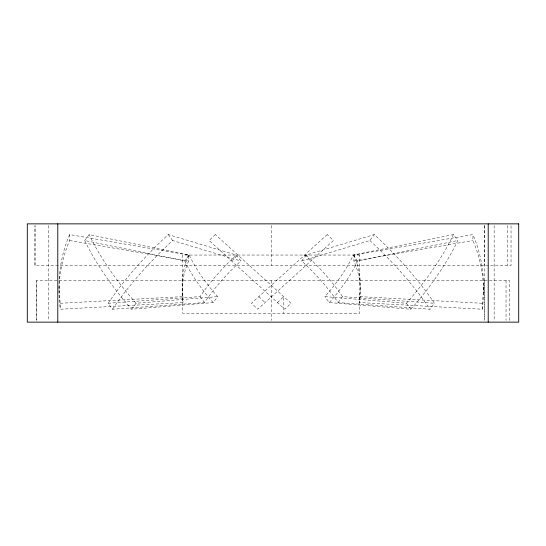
<?xml version="1.0" encoding="UTF-8"?>
<svg xmlns="http://www.w3.org/2000/svg" width="546" height="546" viewBox="0 0 546 546"><rect width="100%" height="100%" fill="white"/><g stroke="black" fill="none" stroke-linecap="round" stroke-linejoin="round"><path stroke-width="0.41" stroke-dasharray="2.73 2.05" d="M482.214 309.234L482.814 298.546A277.764 186.677 0 0 0 474.781 239.148L472.925 234.562L353.931 255.043L353.931 261.002A162.339 109.104 0 0 1 359.555 302.573L482.214 309.234L482.814 304.504A277.764 186.677 0 0 0 474.781 245.106L472.925 240.52L472.925 234.562M69.615 234.562L67.752 239.148A277.764 186.677 0 0 0 59.712 298.546L60.326 303.276L60.326 309.234L182.985 302.573A162.339 109.104 0 0 1 188.609 261.002L188.609 255.043L69.615 234.562L69.615 240.52L67.752 245.106A277.764 186.677 0 0 0 59.712 304.504L60.326 309.234M453.426 234.562L451.167 239.148A277.764 132.002 -32.7 0 1 410.572 298.546L406.456 303.276L324.911 296.615A162.339 77.15 -32.7 0 0 353.323 255.043L453.426 234.562L457.821 240.52L455.569 245.106A277.764 132.002 -32.7 0 1 414.974 304.504L410.858 309.234L329.313 302.573L324.911 296.615M108.142 303.276L111.398 298.546A277.764 132.002 -32.7 0 1 163.35 239.148L168.243 234.562L236.425 255.043L240.82 261.002A162.339 77.15 -32.7 0 0 204.457 302.573L112.537 309.234L108.142 303.276L200.061 296.615A162.339 77.15 -32.7 0 1 236.425 255.043M112.537 309.234L115.793 304.504A277.764 132.002 -32.7 0 1 167.752 245.106L172.638 240.52L240.82 261.002M84.719 240.52L89.114 234.562L189.209 255.043A162.339 77.15 32.7 0 0 217.615 296.615L213.227 302.573L131.682 309.234L127.573 304.504A277.764 132.002 32.7 0 1 86.971 245.106L84.719 240.52L184.814 261.002A162.339 77.15 32.7 0 0 213.22 302.573M131.682 309.234L136.077 303.276L217.622 296.615M184.814 261.002L189.209 255.043M301.713 261.002L306.108 255.043L374.297 234.562L379.183 239.148A277.764 132.002 32.7 0 1 431.149 298.546L434.398 303.276L429.995 309.234L338.076 302.573A162.339 77.15 32.7 0 0 301.713 261.002L369.901 240.52L374.297 234.562M338.076 302.573L342.472 296.615L434.398 303.276M231.661 261.002L237.879 255.043M277.47 302.573L283.688 296.615L283.688 313.24M329.313 302.573A162.339 77.15 -32.7 0 0 357.719 261.002L457.821 240.52M353.931 261.002L472.925 240.52M60.326 303.276L182.985 296.615A162.339 109.104 0 0 1 188.609 255.043M35.012 265.431L35.012 225.559L34.958 265.431L511.042 265.431L511.042 225.559M353.924 255.043A162.339 109.104 0 0 1 359.555 296.615L482.214 303.276M69.615 240.52L188.609 261.002M369.901 240.52L374.788 245.106A277.764 132.002 32.7 0 1 426.747 304.504L429.995 309.234M304.654 255.043L310.872 261.002M258.852 296.615L265.069 302.573M136.077 303.276L131.968 298.546A277.764 132.002 32.7 0 1 91.373 239.148L89.114 234.562M406.456 303.276L410.858 309.234M353.33 255.043L357.726 261.002M168.243 234.562L172.638 240.52M200.061 296.615L204.463 302.573M509.555 320.441L509.555 280.569L36.445 280.569L36.445 320.441M507.527 225.559L507.527 265.431M506.033 280.569L506.033 320.441M494.144 225.553L494.144 320.447M484.752 225.553L484.752 320.447M484.5 225.559L484.5 265.431M484.452 280.569L484.452 320.441M483.49 286.582L483.49 292.54M359.548 296.615L359.548 302.573M271.266 225.559L271.266 265.431M271.266 280.569L271.266 320.441M182.985 296.615L182.985 302.573M59.043 286.582L59.043 292.54M48.389 225.553L48.389 320.447M36.5 280.569L36.5 320.441M306.108 255.043A162.339 77.15 32.7 0 1 342.478 296.615M215.315 234.562L209.098 240.52L284.8 309.234L291.018 303.276L215.315 234.562M327.218 234.562L251.515 303.276L257.732 309.234L333.435 240.52L327.218 234.562M359.753 255.043L182.78 255.043L182.78 313.24L359.753 313.24L359.753 255.043"/><path stroke-width="0.82" d="M488.213 223.86L488.213 322.14M57.787 223.86L57.787 322.14M518.7 223.86L27.3 223.86L27.3 322.14L518.7 322.14L518.7 223.86"/></g></svg>
